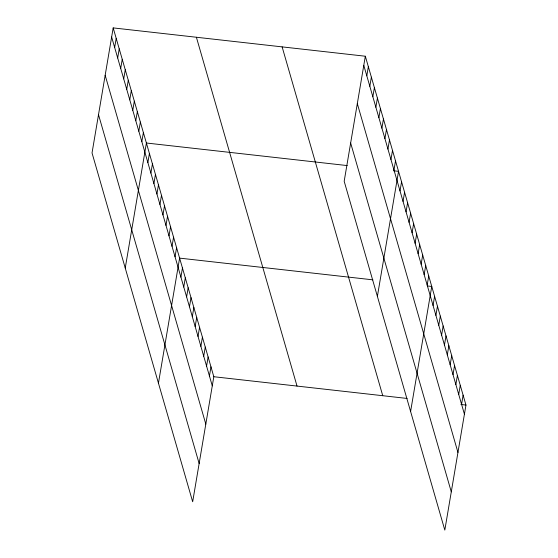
<?xml version="1.0" encoding="UTF-8"?>
<svg xmlns="http://www.w3.org/2000/svg" width="558" height="558" viewBox="0 0 558 558"><rect width="100%" height="100%" fill="white"/><g stroke="black" fill="none" stroke-linecap="round" stroke-linejoin="round"><path stroke-width="0.84" d="M113.183 27.9L92.035 152.948L192.67 501.775L213.819 376.727L113.183 27.9L365.33 56.225L465.965 405.052L444.817 530.1L344.181 181.273L365.33 56.225M114.662 47.493L116.203 38.362M117.682 57.955L119.224 48.832M120.702 68.425L122.244 59.294M123.716 78.887L125.264 69.757M126.736 89.35L128.284 80.226M129.756 99.819L131.297 90.689M132.776 110.282L134.318 101.151M135.796 120.744L137.338 111.621M138.816 131.214L140.358 122.083M141.83 141.676L143.378 132.546M125.243 268.056L146.398 143.015L347.271 165.58M147.87 162.608L149.411 153.478M150.89 173.071L152.432 163.94M153.91 183.533L155.452 174.41M156.931 194.003L158.472 184.872M159.944 204.465L161.492 195.335M162.964 214.928L164.512 205.804M165.984 225.397L167.526 216.267M169.004 235.86L170.546 226.729M172.024 246.322L173.566 237.199M175.038 256.792L176.586 247.661M158.451 383.172L179.606 258.124L372.911 279.844M180.911 277.138L182.452 268.007M183.763 287.021L185.305 277.891M186.616 296.905L188.158 287.775M189.462 306.788L191.01 297.658M192.315 316.672L193.863 307.542M195.167 326.556L196.709 317.425M198.02 336.439L199.562 327.309M200.873 346.323L202.415 337.192M203.719 356.206L205.267 347.076M206.572 366.09L208.113 356.96M209.424 375.973L210.966 366.843M366.808 75.818L368.35 66.688M369.821 86.281L371.37 77.157M372.842 96.75L374.39 87.62M375.862 107.213L377.41 98.082M378.882 117.675L380.423 108.552M381.902 128.145L383.444 119.014M384.922 138.607L386.464 129.477M387.936 149.07L389.484 139.946M390.956 159.539L392.504 150.409M393.976 170.002L395.517 160.871M377.389 296.382L398.538 171.341L393.495 170.776M400.016 190.934L401.558 181.803M403.036 201.396L404.578 192.266M406.05 211.859L407.598 202.735M409.07 222.328L410.618 213.198M412.09 232.791L413.631 223.66M415.11 243.26L416.652 234.13M418.13 253.723L419.672 244.592M421.15 264.185L422.692 255.055M424.164 274.655L425.712 265.524M427.184 285.117L428.732 275.987M410.597 411.497L431.746 286.456L427.547 285.982M433.057 305.463L434.598 296.333M435.91 315.347L437.451 306.216M438.755 325.23L440.304 316.1M441.608 335.114L443.157 325.984M444.461 344.997L446.002 335.867M447.314 354.881L448.855 345.751M450.166 364.765L451.708 355.634M453.012 374.648L454.561 365.518M455.865 384.532L457.407 375.401M458.718 394.415L460.259 385.285M461.571 404.299L463.112 395.169M213.819 376.727L407.131 398.447M460.922 404.487L465.965 405.052M363.788 65.356L464.416 414.182M357.315 103.607L457.951 452.433M350.654 143.015L451.283 491.849M282.125 46.879L382.753 395.706M196.395 37.246L297.023 386.073M111.642 37.03L212.277 385.857M105.169 75.281L205.804 424.108M98.508 114.69L199.136 463.524"/></g></svg>
